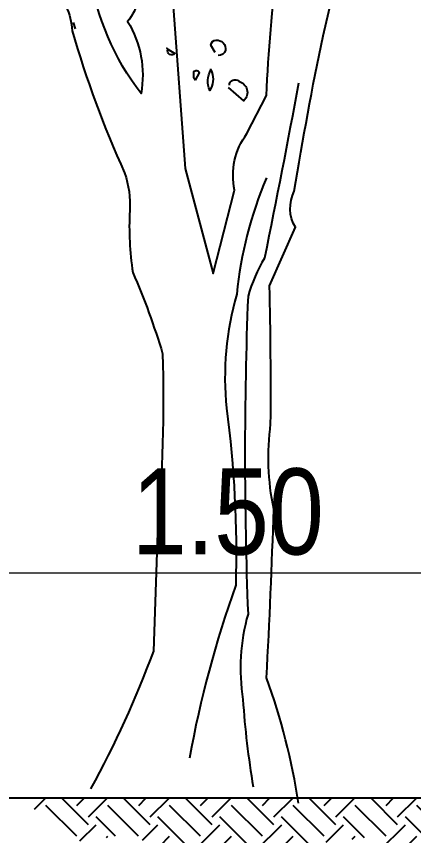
# Model space of a CAD drawing. Extents: x 604418 to 606014, y 1310869 to 1312555.
# Drawn here: x 605840.6 to 605850.35, y 1311218.1 to 1311238.23 of the extents above; entities that cross this region are included whole.
import ezdxf

# ---------------------------------------------------------------- set-up
doc = ezdxf.new("R2010")
doc.units = 0
doc.header["$MEASUREMENT"] = 0
doc.layers.get('0').update_dxf_attribs({"color": 10})
doc.layers.add('1 Calles', color=7, linetype='Continuous')
doc.layers.add('1 gris', color=9, linetype='Continuous')
doc.styles.add('narrow', font='ARIALN.TTF')
doc.dimstyles.new('1-100', dxfattribs={"dimtxt": 0.25, "dimasz": 0.2, "dimexe": 0.125, "dimexo": 0.25, "dimgap": 0.05, "dimtad": 1, "dimzin": 1, "dimdsep": 46, "dimtxsty": 'narrow', "dimblk": 'ARCHTICK', "dimcen": 0.2, "dimdle": 0.1, "dimclrd": 256, "dimclre": 256, "dimclrt": 7, "dimadec": 0, "dimazin": 0, "dimtfac": 1, "dimtmove": 2, "dimatfit": 3, "dimfxl": 1, "dimlwd": 13, "dimlwe": 13, "dimarcsym": 0})

# ---------------------------------------------------------------- blocks, each defined once
blk = doc.blocks.new('e_arbol01')
for points in [[(0.0817, 2.3126), (0.0459, 1.8286), (-0.0348, 1.5238), (-0.0976, 1.7658, 0.219635), (-0.1334, 1.9302), (-0.1902, 2.0407, 0.021927), (-0.2231, 2.4232, -0.158203)], [(0.8706, 3.3196), (0.769, 3.1762, -0.103516), (0.6883, 3.1403, -0.263885), (0.766, 3.2748, 0.184021), (0.8048, 3.4003, -0.641693), (0.7959, 3.4361, 0.359894), (0.748, 3.3913, -0.041519), (0.4941, 3.2389, 0.142288), (0.3178, 3.0387, -0.330444), (0.2998, 2.9341, -0.018387), (0.2012, 2.5068, 0.308121), (0.1743, 2.3843, 0.186462), (0.2132, 2.2559, 0.184647), (0.1743, 2.0467, 0.124985), (0.3237, 2.3963, -0.090317), (0.3686, 2.5965, -0.081436), (0.5419, 2.9282, 0.012741), (0.7152, 3.1104), (0.7182, 3.1134)], [(1.2739, 3.1433, 0.087677), (0.9662, 3.0238, 0.246613), (0.8974, 2.9999, -0.059418), (0.7421, 2.8774, 0.132263), (0.5688, 2.6383, 0.073013), (0.3925, 2.3007, 0.098373), (0.3745, 2.229, -0.036575), (0.2221, 1.8166, 0.099014), (0.2072, 1.7061, -0.049866), (0.1982, 1.5268, 0.029373), (0.1116, 1.2907, 0.029037), (0.1265, 0.7708), (0.1385, 0.4272, 0.03653), (0.3208, 0.0268)], [(-0.2828, -0.0151, -0.050018), (-0.1902, 0.3495, -0.006073), (-0.2111, 0.8395, 0.083801), (-0.2022, 1.0875, -0.007568), (-0.1992, 1.4879), (-0.2739, 1.6582, 0.257843), (-0.2709, 1.7628, 0.011612), (-0.3545, 2.214), (-0.4083, 2.4441)], [(-0.0408, 2.1662), (-0.0288, 2.1871, 0.4142), (-0.0438, 2.2021, 0.475433), (-0.0707, 2.1722, 0.355026), (-0.0498, 2.1572)], [(0.0967, 2.1752), (0.0757, 2.1632, 0.831802), (0.0967, 2.1752), (0.0996, 2.1782), (0.0967, 2.1752)], [(-0.0288, 2.1154, 0.222214), (-0.0288, 2.0616), (-0.0259, 2.0557, 0.249405), (-0.0288, 2.1154), (-0.0288, 2.1184)], [(0.016, 2.0855), (0.004, 2.1064, -0.489075), (0.0219, 2.1094), (0.0219, 2.0945), (0.016, 2.0855)], [(-0.2828, 2.0766, 0.005661), (-0.1842, 1.5686, -0.062256), (-0.1364, 1.458, -0.019409), (-0.1364, 0.5347, -0.107346), (-0.1215, 0.2867, -0.024567), (-0.1514, 0.0327)], [(-0.0826, 2.0706, 0.680847), (-0.1095, 2.0825, 0.580322), (-0.1245, 2.0258), (-0.0796, 2.0646)], [(-0.1902, 1.8017, -0.076859), (-0.1035, 1.464, -0.093506), (-0.0737, 1.1323, 0.040573), (-0.1006, 0.6184, -0.038879), (0.0339, 0.1164)]]:
    blk.add_lwpolyline(points, format="xyb")
blk.add_lwpolyline([(0.3716, 2.2529), (0.3656, 2.2349)])
blk = doc.blocks.new('_ArchTick')
at = {"color": 0, "linetype": 'ByBlock', "const_width": 0.15}
blk.add_lwpolyline([(-0.5, -0.5), (0.5, 0.5)], dxfattribs=at)
blk = doc.blocks.new('*D1925')
at = {"layer": '1 Calles', "lineweight": 13, "transparency": 16777216}
for p, q in [((370338.3774, 310819.5239), (370338.3774, 310820.0521)), ((370339.8774, 310819.5239), (370339.8774, 310820.0521)), ((370339.9774, 310819.9271), (370338.2774, 310819.9271))]:
    blk.add_line(p, q, dxfattribs=at)
at = {"layer": 'Defpoints', "color": 0, "transparency": 16777216}
for p in [(370338.3774, 310819.9271), (370338.3774, 310819.2739), (370339.8774, 310819.2739)]:
    blk.add_point(p, dxfattribs=at)
at = {"layer": '1 Calles', "lineweight": 13, "transparency": 16777216, "xscale": 0.2, "yscale": 0.2, "zscale": 0.2, "rotation": 180}
blk.add_blockref('_ArchTick', (370338.3774, 310819.9271), dxfattribs=at)
at = {"layer": '1 Calles', "lineweight": 13, "transparency": 16777216, "xscale": 0.2, "yscale": 0.2, "zscale": 0.2}
blk.add_blockref('_ArchTick', (370339.8774, 310819.9271), dxfattribs=at)
at = {"layer": '1 Calles', "color": 7, "transparency": 16777216, "insert": (370339.1274, 310820.1047), "char_height": 0.25, "attachment_point": 5, "style": 'narrow'}
blk.add_mtext('1.50', dxfattribs=at)
blk = doc.blocks.new('callesec')
h = blk.add_hatch()
h.set_pattern_fill('EARTH', color=84, scale=0.02, angle=45, style=0)
h.set_pattern_definition([(45, (-370633.40574, -310809.25316), (1e-17, 0.17960512242), [0.127, -0.127]), (45, (-370633.43941, -310809.21948), (1e-17, 0.17960512242), [0.127, -0.127]), (45, (-370633.47309, -310809.1858), (1e-17, 0.17960512242), [0.127, -0.127]), (135, (-370633.47309, -310809.16335), (-0.17960512242, 1e-17), [0.127, -0.127]), (135, (-370633.43941, -310809.12968), (-0.17960512242, 1e-17), [0.127, -0.127]), (135, (-370633.40574, -310809.096), (-0.17960512242, 1e-17), [0.127, -0.127])])
h.paths.add_polyline_path([(-3.6396, 1.5718), (-4.833, 1.5718), (-4.7063, 1.4424), (-4.541, 1.4644), (-4.3097, 1.3984), (-4.1169, 1.4259), (-3.8194, 1.4589), (-3.7368, 1.2828), (-3.7863, 1.1342), (-3.5219, 1.1452), (-3.4146, 1.2718), (-3.6396, 1.2718)])
blk.add_line((-3.6396, 1.5718), (-5.9896, 1.5718))
at = {"layer": '1 gris', "color": 9, "xscale": -1}
blk.add_blockref('e_arbol01', (-4.3175, 1.5718), dxfattribs=at)
at = {"layer": '1 Calles'}
dim = blk.add_linear_dim(base=(-4.9896, 2.2251), p1=(-3.4896, 1.5718), p2=(-4.9896, 1.5718), angle=180, dimstyle='1-100', dxfattribs=at)
dim.commit()
dim.dimension.update_dxf_attribs({"geometry": '*D1925', "text_midpoint": (-4.2396, 2.4027), "insert": (-370343.367, -310817.702)})

msp = doc.modelspace()

# ---------------------------------------------------------------- block references
at = {"layer": '1 Calles', "xscale": 8.455925203723707, "yscale": 8.455925203723707, "zscale": 8.455925203723707}
msp.add_blockref('callesec', (605881.641, 1311205.734), dxfattribs=at)

doc.saveas('drawing.dxf')
